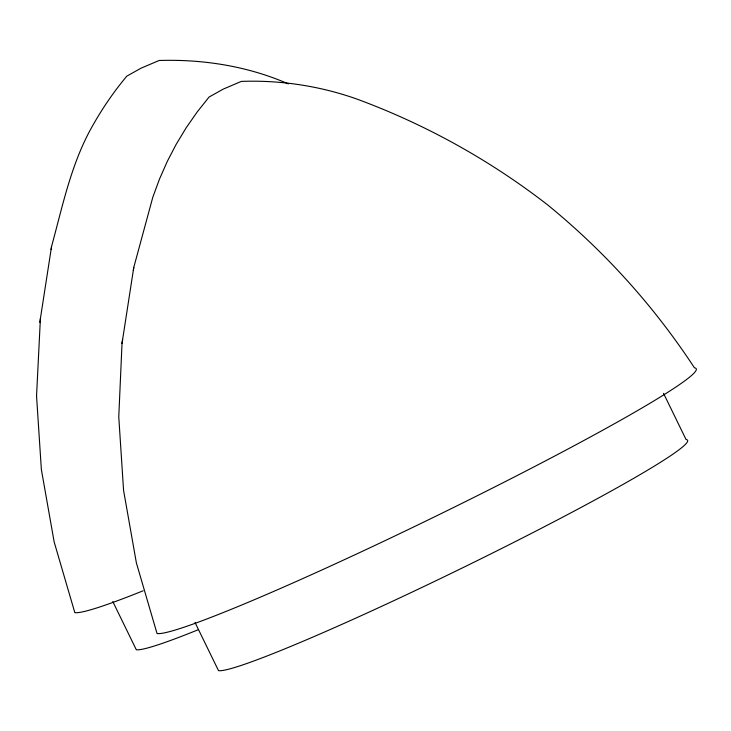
<?xml version="1.0" encoding="UTF-8"?>
<svg xmlns="http://www.w3.org/2000/svg" width="731" height="731" viewBox="0 0 731 731"><rect width="100%" height="100%" fill="white"/><g stroke="black" fill="none" stroke-linecap="round" stroke-linejoin="round"><path stroke-width="1.1" d="M40.397 318.469L36.55 395.983L41.356 469.485L54.167 541.991L74.827 612.642A300.944 18.376 -26 0 0 143.13 590.785M122.031 343.296L118.769 416.898L123.576 490.4L136.386 562.907L157.046 633.549A300.944 18.376 -26 0 0 457.816 505.404A300.944 18.376 -26 0 0 694.45 367.812C654.117 306.289 604.601 251.327 547.583 204.854C489.532 159.842 424.93 124.051 355.988 98.731C319.273 85.883 280.201 79.971 241.331 81.406L223.229 89.118L209.039 97.059L197.078 112.108L186.103 127.907L176.153 144.373L167.262 161.46L159.486 179.077L152.825 197.178L133.782 267.382L122.031 343.296L122.616 339.385M51.106 249.573L51.563 246.466C62.994 204.643 71.665 161.268 93.933 123.466C103.473 106.744 114.475 90.909 126.819 76.143L141.01 68.202L159.111 60.49C203.136 59.101 247.855 66.183 288.334 83.891M133.325 270.488L133.782 267.382M39.812 322.38L51.563 246.466M663.51 393.305L686.034 439.486A261.808 15.981 -26 0 1 480.176 559.178A261.808 15.981 -26 0 1 218.523 670.665L194.994 622.428M112.784 601.512L136.304 649.749A261.808 15.981 -26 0 0 197.937 629.848"/></g></svg>
